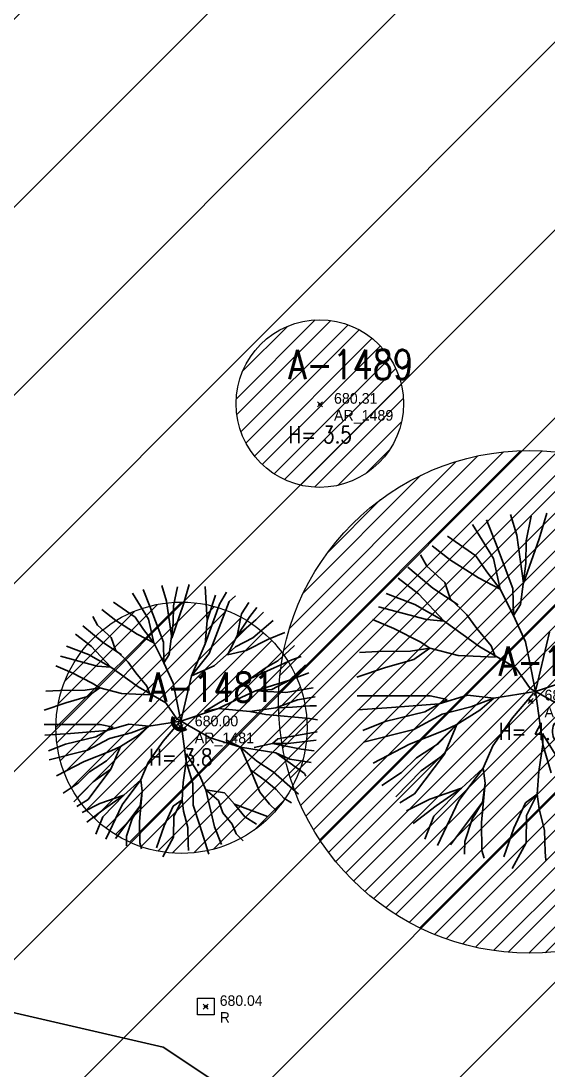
# Model space of a CAD drawing. Extents: x 350769 to 354978, y 6304672 to 6307963.
# Drawn here: x 352384.38 to 352390.68, y 6305923.42 to 6305935.95 of the extents above; entities that cross this region are included whole.
import ezdxf

# ---------------------------------------------------------------- set-up
doc = ezdxf.new("R2010")
doc.units = 0
doc.header["$PDMODE"] = 35
doc.header["$PDSIZE"] = 0.03
doc.linetypes.add('CONTINUOS', pattern=[0])
doc.linetypes.add('DASHDOT', pattern=[1, 0.5, -0.25, 0, -0.25])
doc.layers.get('0').update_dxf_attribs({"linetype": 'CONTINUOUS'})
for name, color, linetype in [('03_Pav ext_Vereda HC', 42, 'CONTINUOUS'), ('03_S2_Pav ext_Borde vereda', 7, 'CONTINUOUS'), ('1-ARBOL H1', 7, 'CONTINUOUS'), ('1-ARBOL H2', 1, 'CONTINUOUS'), ('1-ARBOL H3', 241, 'CONTINUOUS'), ('1-ARBOL NOMBRE', 3, 'CONTINUOUS'), ('1-ARBOL PTO', 7, 'CONTINUOUS'), ('C-TINN', 5, 'CONTINUOUS'), ('C-TOPO-MAJR', 9, 'CONTINUOUS'), ('Paisajismo', 253, 'CONTINUOUS'), ('V-NODE-TEXT DIC 2012', 31, 'CONTINUOUS')]:
    doc.layers.add(name, color=color, linetype=linetype)
doc.layers.add('0_ASD_LINEA OFICIAL', color=253, linetype='DASHDOT', lineweight=20)
doc.layers.add('0_ASD_TOPOGRAFIA_ELEMENTOS', color=7, linetype='CONTINUOS', lineweight=5, true_color=0xbdbdbd)
doc.styles.add('ROMANS', font='romans.shx', dxfattribs={"width": 0.65})

# ---------------------------------------------------------------- blocks, each defined once
blk = doc.blocks.new('A$C27410629')
at = {"true_color": 0x136734, "transparency": 33554559}
h = blk.add_hatch(dxfattribs=at)
h.set_pattern_fill('ANSI31', color=116, scale=0.5)
h.set_pattern_definition([(45, (-8759.562515186517, -519.1035735587502), (-1.122532015133644, 1.122532015133644), [])])
h.paths.add_polyline_path([(137.5068959888558, 1252.464406617455, 0.1176268807227723), (109.8147584422568, 1254.193915082657, 0.06692451075002814), (94.44469839795602, 1249.334472017372, 0.3153492887079504), (64.30173641118381, 1196.270282113329, 0.02268268711599586), (65.7292635223912, 1185.310127003227), (112.3603922077091, 1218.953454515778), (153.4782689701005, 1161.962272479494), (172.1053089193083, 1139.480769404351), (187.9579650288579, 1141.807885415954), (193.565073162812, 1120.465553675225), (224.197974734232, 1050.129297271156), (250.6203797236194, 989.4787086543838), (268.1526288855184, 972.7353945672494, 7.254700715645028e-06), (291.4898137452492, 983.2987389690225), (238.1945199318034, 1105.633967029937), (205.2934048173047, 1181.112163638985), (177.0531538182076, 1197.651557407602)])
at = {"layer": '0_ASD_LINEA OFICIAL', "ltscale": 8, "const_width": 0.5}
blk.add_lwpolyline([(250.6203797236194, 989.4787086543838), (268.1526288854875, 972.7353945673531, 7.254700715664111e-06), (291.4898137452146, 983.2987389692971), (291.4898137452146, 983.2987389692971), (238.1945199318034, 1105.633967029937), (205.2934048173047, 1181.112163638985), (177.0531538182076, 1197.651557407602), (137.6146324061954, 1252.315079214)], format="xyb", dxfattribs=at)
blk = doc.blocks.new('1.0 - LO RECABARREN LOTEO PARQUE - VEGETACION EXISTENTE ETAPA MUNICIPAL__2024')
at = {"layer": 'Paisajismo'}
for p, q in [((352390.2304879276, 6305930.05325696), (352390.3046634899, 6305929.809631438)), ((352390.415520613, 6305929.73916221), (352390.4753490596, 6305930.036059212)), ((352390.5692244251, 6305929.763828673), (352390.6609266596, 6305930.069792201)), ((352389.7748615345, 6305929.936896382), (352390.0237363145, 6305929.529282903)), ((352389.942022505, 6305929.992149029), (352390.0491352908, 6305929.718986371)), ((352389.4756750748, 6305929.796754238), (352389.8157017079, 6305929.560832606)), ((352390.3046634899, 6305929.809631438), (352390.3857260557, 6305929.236795501)), ((352390.3857260557, 6305929.236795501), (352390.5692244251, 6305929.763828673)), ((352389.5129067924, 6305929.50832213), (352389.2939238491, 6305929.681252935)), ((352390.0491352908, 6305929.718986371), (352390.2557216916, 6305929.1732174)), ((352390.4104069472, 6305929.468324548), (352390.415520613, 6305929.73916221)), ((352389.1536254502, 6305929.572768043), (352389.2304571995, 6305929.436416022)), ((352389.8458219633, 6305929.297998902), (352389.5129067924, 6305929.50832213)), ((352389.8157017079, 6305929.560832606), (352389.9476307309, 6305929.368688053)), ((352390.0237363145, 6305929.529282903), (352390.1064073566, 6305929.162490391)), ((352389.0009219577, 6305929.426171945), (352389.3024519254, 6305929.175633689)), ((352389.2304571995, 6305929.436416022), (352389.4436913723, 6305929.242736354)), ((352390.3469989197, 6305928.981840391), (352390.4104069472, 6305929.468324548)), ((352388.8861636347, 6305929.295714336), (352389.1276184105, 6305929.107521581)), ((352390.1064073566, 6305929.162490391), (352389.8458219633, 6305929.297998902)), ((352389.9476307309, 6305929.368688053), (352390.1064073566, 6305929.162490391)), ((352385.8403766655, 6305929.158697335), (352385.922424619, 6305928.949455862)), ((352386.0613399931, 6305929.205505759), (352386.1181581688, 6305929.018889611)), ((352386.2030742693, 6305928.964910472), (352386.2489026134, 6305929.192332354)), ((352386.3208107574, 6305928.983804882), (352386.391054292, 6305929.218171686)), ((352386.579102628, 6305929.195347332), (352386.6047573997, 6305928.791298901)), ((352386.7508939456, 6305928.983499127), (352386.8336449621, 6305929.127771254)), ((352389.3024519254, 6305929.175633689), (352389.604944393, 6305928.976086585)), ((352389.4436913723, 6305929.242736354), (352389.5078668839, 6305929.05187105)), ((352390.1064073566, 6305929.162490391), (352390.2631369263, 6305928.847956111)), ((352390.2557216916, 6305929.1732174), (352390.2631369263, 6305928.847956111)), ((352385.4831564514, 6305929.009025728), (352385.7436154543, 6305928.828310728)), ((352385.7123320494, 6305929.116374034), (352385.9029691076, 6305928.804143786)), ((352386.1181581688, 6305929.018889611), (352386.1802517609, 6305928.580099639)), ((352386.7038568137, 6305929.090351919), (352386.6047573997, 6305928.791298901)), ((352386.7267713321, 6305928.654097614), (352386.8685642774, 6305929.014605147)), ((352386.8685642774, 6305929.014605147), (352386.9445696454, 6305929.083888773)), ((352387.1008116215, 6305929.005148854), (352387.0146078141, 6305928.86911564)), ((352388.7441053122, 6305929.111300892), (352389.0862553911, 6305928.978550863)), ((352389.1276184105, 6305929.107521581), (352389.4349981467, 6305928.782312665)), ((352389.5078668839, 6305929.05187105), (352389.7075493973, 6305928.858446118)), ((352385.511675794, 6305928.788087919), (352385.3439357598, 6305928.920552205)), ((352385.922424619, 6305928.949455862), (352386.0806689526, 6305928.531399074)), ((352386.1802517609, 6305928.580099639), (352386.3208107574, 6305928.983804882)), ((352386.1991572223, 6305928.757449936), (352386.2030742693, 6305928.964910472)), ((352386.5787095852, 6305928.511619271), (352386.7508939456, 6305928.983499127)), ((352387.1975045805, 6305928.945168543), (352387.1156389199, 6305928.835949618)), ((352387.1852545233, 6305928.79556228), (352387.2774159983, 6305928.888104602)), ((352389.2238924205, 6305928.799647333), (352388.6505435003, 6305928.954444677)), ((352389.0862553911, 6305928.978550863), (352389.4349981467, 6305928.782312665)), ((352390.2631369263, 6305928.847956111), (352390.3469989197, 6305928.981840391)), ((352385.2364677631, 6305928.837453224), (352385.2953205672, 6305928.733008137)), ((352385.766687446, 6305928.626981192), (352385.511675794, 6305928.788087919)), ((352385.7436154543, 6305928.828310728), (352385.8446725435, 6305928.681128791)), ((352385.9029691076, 6305928.804143786), (352385.966294786, 6305928.523182229)), ((352386.150586934, 6305928.384805072), (352386.1991572223, 6305928.757449936)), ((352386.6047573997, 6305928.791298901), (352386.5787095852, 6305928.511619271)), ((352387.0146078141, 6305928.86911564), (352386.962690694, 6305928.604399543)), ((352387.1156389199, 6305928.835949618), (352386.962690694, 6305928.604399543)), ((352386.962690694, 6305928.604399543), (352387.1852545233, 6305928.79556228)), ((352387.1511727813, 6305928.583823914), (352387.3940575954, 6305928.790505311)), ((352388.5807824308, 6305928.801587943), (352388.833982709, 6305928.694788452)), ((352389.4349981467, 6305928.782312665), (352389.2238924205, 6305928.799647333)), ((352389.4349981467, 6305928.782312665), (352389.8630021368, 6305928.476203805)), ((352389.7075493973, 6305928.858446118), (352389.8264397107, 6305928.693641283)), ((352390.2631369263, 6305928.847956111), (352390.4063164389, 6305928.5336788)), ((352385.0315931122, 6305928.625231223), (352385.2165464776, 6305928.481076347)), ((352385.1194975157, 6305928.725161216), (352385.3504682312, 6305928.533249943)), ((352385.2953205672, 6305928.733008137), (352385.4586570669, 6305928.584650307)), ((352385.966294786, 6305928.523182229), (352385.766687446, 6305928.626981192)), ((352385.8446725435, 6305928.681128791), (352385.966294786, 6305928.523182229)), ((352386.6284553145, 6305928.39653601), (352386.7267713321, 6305928.654097614)), ((352387.3373174404, 6305928.566067782), (352387.5328820369, 6305928.646233439)), ((352388.833982709, 6305928.694788452), (352389.1474504716, 6305928.535841732)), ((352389.8264397107, 6305928.693641283), (352389.9987663933, 6305928.487186653)), ((352390.516256272, 6305927.8949078), (352390.6931848316, 6305928.650182798)), ((352385.3504682312, 6305928.533249943), (352385.5821762176, 6305928.38039768)), ((352385.4586570669, 6305928.584650307), (352385.5078152448, 6305928.438448269)), ((352385.966294786, 6305928.523182229), (352386.0863489919, 6305928.282250265)), ((352386.0806689526, 6305928.531399074), (352386.0863489919, 6305928.282250265)), ((352386.5787095852, 6305928.511619271), (352386.4157639191, 6305928.130756719)), ((352386.962690694, 6305928.604399543), (352386.8489752223, 6305928.379923187)), ((352386.9414191754, 6305928.473640241), (352387.1511727813, 6305928.583823914)), ((352387.0688839551, 6305928.43047327), (352387.3373174404, 6305928.566067782)), ((352389.1474504716, 6305928.535841732), (352389.2662514439, 6305928.460377477)), ((352390.4063164389, 6305928.5336788), (352390.4561732699, 6305928.302444109)), ((352384.9227770212, 6305928.483971284), (352385.1848625749, 6305928.382285307)), ((352385.1848625749, 6305928.382285307), (352385.4519980917, 6305928.231967655)), ((352385.2165464776, 6305928.481076347), (352385.4519980917, 6305928.231967655)), ((352385.5078152448, 6305928.438448269), (352385.660771229, 6305928.290285567)), ((352386.0863489919, 6305928.282250265), (352386.150586934, 6305928.384805072)), ((352386.4157639191, 6305928.130756719), (352386.6284553145, 6305928.39653601)), ((352386.6879927805, 6305928.250137136), (352386.9414191754, 6305928.473640241)), ((352386.8489752223, 6305928.379923187), (352387.0688839551, 6305928.43047327)), ((352387.5843879206, 6305928.430370525), (352387.447098379, 6305928.308442329)), ((352387.6488310728, 6305928.492384483), (352387.5843879206, 6305928.430370525)), ((352388.6418876658, 6305928.417978974), (352388.4248182595, 6305928.408531243)), ((352389.0351190309, 6305928.424101735), (352388.6418876658, 6305928.417978974)), ((352389.2662514439, 6305928.460377477), (352389.0351190309, 6305928.424101735)), ((352389.2662514439, 6305928.460377477), (352389.0719718031, 6305928.323027267)), ((352389.6034895746, 6305928.372729504), (352389.2662514439, 6305928.460377477)), ((352390.0504130042, 6305928.350744975), (352389.6034895746, 6305928.372729504)), ((352389.8630021368, 6305928.476203805), (352390.2920273048, 6305928.224262733)), ((352389.9987663933, 6305928.487186653), (352390.0504130042, 6305928.350744975)), ((352384.7976723656, 6305928.246732438), (352384.9916227376, 6305928.164924468)), ((352385.2902919734, 6305928.245245939), (352384.8511090581, 6305928.363820069)), ((352385.4519980917, 6305928.231967655), (352385.2902919734, 6305928.245245939)), ((352385.660771229, 6305928.290285567), (352385.7518407202, 6305928.164045741)), ((352386.0863489919, 6305928.282250265), (352386.1960239098, 6305928.041515136)), ((352386.4157639191, 6305928.130756719), (352386.6879927805, 6305928.250137136)), ((352387.6141578094, 6305928.31858814), (352387.2277316646, 6305928.146148507)), ((352387.447098379, 6305928.308442329), (352387.3105922338, 6305928.228005547)), ((352387.7772826545, 6305928.26080603), (352387.5881082498, 6305928.077491902)), ((352387.7292074003, 6305928.357954163), (352387.6141578094, 6305928.31858814)), ((352389.0719718031, 6305928.323027267), (352388.7332800686, 6305928.227403434)), ((352390.4561732699, 6305928.302444109), (352390.5271509851, 6305927.941415298)), ((352384.9916227376, 6305928.164924468), (352385.2317377549, 6305928.043171933)), ((352385.4519980917, 6305928.231967655), (352385.7798473883, 6305927.997489527)), ((352385.7518407202, 6305928.164045741), (352385.8838422507, 6305928.005902342)), ((352386.2802373699, 6305927.552219177), (352386.4157639191, 6305928.130756719)), ((352387.3105922338, 6305928.228005547), (352387.1212079197, 6305928.096683747)), ((352387.2277316646, 6305928.146148507), (352387.1212079197, 6305928.096683747)), ((352387.5881082498, 6305928.077491902), (352387.7972742881, 6305928.156555931)), ((352387.7972742881, 6305928.156555931), (352387.817565572, 6305928.162892406)), ((352388.7332800686, 6305928.227403434), (352388.3942032248, 6305928.111382879)), ((352390.2920273048, 6305928.224262733), (352390.463586945, 6305927.977182849)), ((352390.5271509851, 6305927.941415298), (352391.1173535883, 6305928.140946538)), ((352385.2317377549, 6305928.043171933), (352385.3227388113, 6305927.985366624)), ((352385.7798473883, 6305927.997489527), (352386.108478903, 6305927.804503702)), ((352385.8838422507, 6305928.005902342), (352385.9234033423, 6305927.901388579)), ((352386.1960239098, 6305928.041515136), (352386.2342140374, 6305927.864390314)), ((352387.1212079197, 6305928.096683747), (352386.9423987713, 6305927.97553948)), ((352387.5881082498, 6305928.077491902), (352387.1807454021, 6305927.950285738)), ((352387.3783558385, 6305927.967308206), (352387.5881082498, 6305928.077491902)), ((352384.8444787244, 6305927.952889546), (352384.6782044517, 6305927.945652623)), ((352385.1456923332, 6305927.957579554), (352384.8444787244, 6305927.952889546)), ((352385.1739214052, 6305927.880156929), (352384.9144849291, 6305927.806909465)), ((352385.3227388113, 6305927.985366624), (352385.1456923332, 6305927.957579554)), ((352385.3227388113, 6305927.985366624), (352385.1739214052, 6305927.880156929)), ((352385.5810618328, 6305927.918228637), (352385.3227388113, 6305927.985366624)), ((352385.9234033423, 6305927.901388579), (352385.5810618328, 6305927.918228637)), ((352386.9423987713, 6305927.97553948), (352386.8258690333, 6305927.853219319)), ((352386.9502331872, 6305927.840494009), (352387.1807454021, 6305927.950285738)), ((352387.1807454021, 6305927.950285738), (352387.3783558385, 6305927.967308206)), ((352387.1807454021, 6305927.950285738), (352387.5442468756, 6305927.929178227)), ((352387.5442468756, 6305927.929178227), (352387.8726183121, 6305927.986968746)), ((352387.8959831143, 6305927.878933934), (352387.6833307843, 6305927.84059157)), ((352388.3952391992, 6305927.888158256), (352389.2679852481, 6305927.890847395)), ((352389.2679852481, 6305927.890847395), (352389.4713156823, 6305927.846200909)), ((352389.3756814678, 6305927.79452257), (352389.7164991797, 6305927.896461752)), ((352389.7164991797, 6305927.896461752), (352390.0276567717, 6305927.863493275)), ((352390.5271509851, 6305927.941415298), (352390.0276567717, 6305927.863493275)), ((352390.5032175622, 6305927.922247518), (352390.2536755188, 6305927.628931355)), ((352390.463586945, 6305927.977182849), (352390.9867018582, 6305927.682825539)), ((352390.5271509851, 6305927.941415298), (352390.613668764, 6305927.310560398)), ((352384.9144849291, 6305927.806909465), (352384.654753461, 6305927.718038198)), ((352386.108478903, 6305927.804503702), (352386.239892882, 6305927.615241527)), ((352386.2342140374, 6305927.864390314), (352386.2885826754, 6305927.587843729)), ((352386.8258690333, 6305927.853219319), (352386.5738136023, 6305927.702327273)), ((352386.7406754427, 6305927.740683839), (352386.9502331872, 6305927.840494009)), ((352387.4261418578, 6305927.748495134), (352387.1137655319, 6305927.702508816)), ((352387.6833307843, 6305927.84059157), (352387.4261418578, 6305927.748495134)), ((352387.4261418578, 6305927.748495134), (352387.623556433, 6305927.755144099)), ((352387.623556433, 6305927.755144099), (352387.8315473685, 6305927.771970573)), ((352387.8315473685, 6305927.771970573), (352387.9118889605, 6305927.77045365)), ((352388.4057427843, 6305927.723444152), (352388.8055211229, 6305927.751100656)), ((352388.8055211229, 6305927.751100656), (352389.3756814678, 6305927.79452257)), ((352389.4713156823, 6305927.846200909), (352389.203096509, 6305927.698236788)), ((352389.7545941311, 6305927.760274814), (352389.4140321144, 6305927.671878134)), ((352390.0276567717, 6305927.863493275), (352389.7545941311, 6305927.760274814)), ((352390.0276567717, 6305927.863493275), (352389.8622339549, 6305927.717602736)), ((352390.0276567717, 6305927.863493275), (352390.0276567717, 6305927.863493275)), ((352386.2885826754, 6305927.587843729), (352386.7406754427, 6305927.740683839)), ((352386.5738136023, 6305927.702327273), (352386.7406754427, 6305927.740683839)), ((352386.7406754427, 6305927.740683839), (352387.1137655319, 6305927.702508816)), ((352387.1137655319, 6305927.702508816), (352387.3047216921, 6305927.668004343)), ((352387.3047216921, 6305927.668004343), (352387.8277243429, 6305927.619056493)), ((352387.8277243429, 6305927.619056493), (352387.9220566535, 6305927.603089755)), ((352389.203096509, 6305927.698236788), (352388.7313543561, 6305927.584721265)), ((352389.4140321144, 6305927.671878134), (352389.0716803177, 6305927.488688442)), ((352389.8622339549, 6305927.717602736), (352389.5878929033, 6305927.546675142)), ((352390.2536755188, 6305927.628931355), (352390.0169180711, 6305927.29473407)), ((352384.6555470131, 6305927.547049054), (352385.3240668981, 6305927.549108923)), ((352385.4798171747, 6305927.514909898), (352385.2743623908, 6305927.40156999)), ((352385.3240668981, 6305927.549108923), (352385.4798171747, 6305927.514909898)), ((352385.4065617596, 6305927.475324503), (352385.6676267255, 6305927.553409498)), ((352385.6676267255, 6305927.553409498), (352385.9059721617, 6305927.528155779)), ((352385.9059721617, 6305927.528155779), (352385.6968073018, 6305927.449090863)), ((352385.9059721617, 6305927.528155779), (352385.7792589642, 6305927.416404228)), ((352386.2885826754, 6305927.587843729), (352385.9059721617, 6305927.528155779)), ((352385.9059721617, 6305927.528155779), (352385.9059721617, 6305927.528155779)), ((352386.2702497718, 6305927.573161288), (352386.0791015927, 6305927.348482313)), ((352386.239892882, 6305927.615241527), (352386.6405967547, 6305927.389765037)), ((352386.2885826754, 6305927.587843729), (352386.3548549382, 6305927.104611469)), ((352388.7313543561, 6305927.584721265), (352388.4639051335, 6305927.477550217)), ((352389.5878929033, 6305927.546675142), (352389.3667325685, 6305927.320557507)), ((352389.5878929033, 6305927.546675142), (352389.4385821647, 6305927.193898517)), ((352389.4439736303, 6305927.47944942), (352389.5878929033, 6305927.546675142)), ((352384.6635927161, 6305927.420878727), (352384.9698212798, 6305927.442063496)), ((352385.2743623908, 6305927.40156999), (352384.9130098413, 6305927.314617567)), ((352384.9698212798, 6305927.442063496), (352385.4065617596, 6305927.475324503)), ((352385.4359381972, 6305927.38137937), (352385.1736981286, 6305927.241056819)), ((352385.6968073018, 6305927.449090863), (352385.4359381972, 6305927.38137937)), ((352385.7792589642, 6305927.416404228), (352385.5691148466, 6305927.285474393)), ((352386.6405967547, 6305927.389765037), (352387.0019365756, 6305927.279174927)), ((352387.447787802, 6305927.376162936), (352387.3842191221, 6305927.32266101)), ((352387.9171798609, 6305927.460796943), (352387.447787802, 6305927.376162936)), ((352389.0716803177, 6305927.488688442), (352388.4723728026, 6305927.337443846)), ((352389.0222938705, 6305927.313978974), (352389.4439736303, 6305927.47944942)), ((352390.613668764, 6305927.310560398), (352390.6159699126, 6305927.43243729)), ((352390.6159699126, 6305927.43243729), (352390.8263931277, 6305927.089796821)), ((352384.9130098413, 6305927.314617567), (352384.7081448365, 6305927.232524985)), ((352385.5691148466, 6305927.285474393), (352385.3997069395, 6305927.112269213)), ((352385.5691148466, 6305927.285474393), (352385.4547434348, 6305927.015248949)), ((352385.4588732753, 6305927.233979766), (352385.5691148466, 6305927.285474393)), ((352386.0791015927, 6305927.348482313), (352385.8977463612, 6305927.092488567)), ((352386.8270444741, 6305927.365491196), (352387.0019365756, 6305927.279174927)), ((352387.4263380247, 6305927.208901227), (352387.0019365756, 6305927.279174927)), ((352387.0019365756, 6305927.279174927), (352387.1214032465, 6305927.00712505)), ((352387.0019365756, 6305927.279174927), (352387.1960216713, 6305927.109482999)), ((352387.1643101901, 6305927.272110931), (352387.3842191221, 6305927.32266101)), ((352387.3842191221, 6305927.32266101), (352387.7269878796, 6305927.253672295)), ((352387.3842191221, 6305927.32266101), (352387.5718273849, 6305927.319118791)), ((352387.5718273849, 6305927.319118791), (352387.9063443654, 6305927.361311628)), ((352387.7269878796, 6305927.253672295), (352387.8830517745, 6305927.232684651)), ((352388.5892537175, 6305927.087511985), (352389.0222938705, 6305927.313978974)), ((352389.3667325685, 6305927.320557507), (352389.1059415953, 6305927.149374072)), ((352390.0169180711, 6305927.29473407), (352389.903397539, 6305927.025943229)), ((352390.5668805657, 6305926.98632252), (352390.613668764, 6305927.310560398)), ((352390.613668764, 6305927.310560398), (352390.7156851128, 6305926.969966751)), ((352385.1736981286, 6305927.241056819), (352384.7146310361, 6305927.125204081)), ((352385.1358683131, 6305927.107230085), (352385.4588732753, 6305927.233979766)), ((352386.3548549382, 6305927.104611469), (352386.3566176086, 6305927.197968667)), ((352386.3566176086, 6305927.197968667), (352386.5178009262, 6305926.935507477)), ((352387.4263380247, 6305927.208901227), (352387.7684327088, 6305926.963749737)), ((352387.5910454883, 6305927.133154455), (352387.4263380247, 6305927.208901227)), ((352387.8457880778, 6305927.094304456), (352387.5910454883, 6305927.133154455)), ((352389.1059415953, 6305927.149374072), (352388.9264557718, 6305926.976655523)), ((352389.4385821647, 6305927.193898517), (352389.0825611663, 6305926.721132055)), ((352389.1591954075, 6305926.995135928), (352389.4385821647, 6305927.193898517)), ((352384.8041613364, 6305926.933757301), (352385.1358683131, 6305927.107230085)), ((352385.4547434348, 6305927.015248949), (352385.1820328138, 6305926.653111783)), ((352385.3997069395, 6305927.112269213), (352385.1999421263, 6305926.981143408)), ((352385.2407343276, 6305926.862997622), (352385.4547434348, 6305927.015248949)), ((352385.8977463612, 6305927.092488567), (352385.8107901003, 6305926.886595888)), ((352386.3190153707, 6305926.856246588), (352386.3548549382, 6305927.104611469)), ((352386.3548549382, 6305927.104611469), (352386.432999042, 6305926.843718136)), ((352387.1214032465, 6305927.00712505), (352387.2324507029, 6305926.739431548)), ((352387.1214032465, 6305927.00712505), (352387.2955119351, 6305926.879316501)), ((352387.1960216713, 6305927.109482999), (352387.3908889851, 6305926.981283373)), ((352388.8572804093, 6305926.684578144), (352389.1591954075, 6305926.995135928)), ((352389.903397539, 6305927.025943229), (352389.6114139207, 6305926.638601596)), ((352389.6413281545, 6305926.787050662), (352389.903397539, 6305927.025943229)), ((352389.903397539, 6305927.025943229), (352389.9271753908, 6305926.849388002)), ((352385.1999421263, 6305926.981143408), (352385.0624567235, 6305926.848841708)), ((352385.8107901003, 6305926.886595888), (352385.5871318493, 6305926.58989379)), ((352385.6100460294, 6305926.703605164), (352385.8107901003, 6305926.886595888)), ((352385.8107901003, 6305926.886595888), (352385.8290038371, 6305926.751355311)), ((352386.5178009262, 6305926.935507477), (352386.5873260066, 6305926.768167357)), ((352387.2955119351, 6305926.879316501), (352387.428491545, 6305926.773038909)), ((352387.3908889851, 6305926.981283373), (352387.6973909269, 6305926.716078432)), ((352387.7684327088, 6305926.963749737), (352387.7848282148, 6305926.932314198)), ((352388.9264557718, 6305926.976655523), (352388.6930222102, 6305926.818502889)), ((352390.548215283, 6305926.715741855), (352390.5668805657, 6305926.98632252)), ((352385.0624567235, 6305926.848841708), (352384.8836475751, 6305926.72769744)), ((352385.0094686803, 6305926.625111637), (352385.2407343276, 6305926.862997622)), ((352385.8290038371, 6305926.751355311), (352385.7948573525, 6305926.391473977)), ((352385.8049145379, 6305926.575405516), (352385.8290038371, 6305926.751355311)), ((352386.3047178409, 6305926.648982911), (352386.3190153707, 6305926.856246588)), ((352386.432999042, 6305926.843718136), (352386.4384820416, 6305926.584196711)), ((352386.6929290343, 6305926.32762986), (352386.5873260066, 6305926.768167357)), ((352386.5873260066, 6305926.768167357), (352386.5873260066, 6305926.768167357)), ((352386.5873260066, 6305926.768167357), (352386.8100368762, 6305926.731778027)), ((352386.5873260066, 6305926.768167357), (352386.7406749082, 6305926.640751638)), ((352387.428491545, 6305926.773038909), (352387.5199527261, 6305926.667544357)), ((352389.2650965868, 6305926.656474392), (352389.6413281545, 6305926.787050662)), ((352389.6413281545, 6305926.787050662), (352389.3122706999, 6305926.451546031)), ((352389.3391183439, 6305926.576009518), (352389.6413281545, 6305926.787050662)), ((352389.9271753908, 6305926.849388002), (352389.8825974955, 6305926.379566506)), ((352389.9271753908, 6305926.849388002), (352389.8957270508, 6305926.619687299)), ((352385.1820328138, 6305926.653111783), (352385.0475210819, 6305926.569690865)), ((352385.3218541954, 6305926.603584278), (352385.6100460294, 6305926.703605164)), ((352385.6100460294, 6305926.703605164), (352385.3579893721, 6305926.446609996)), ((352385.378554557, 6305926.541948516), (352385.6100460294, 6305926.703605164)), ((352386.1970648975, 6305926.571430258), (352386.3047178409, 6305926.648982911)), ((352386.2075781206, 6305926.45365884), (352386.3047178409, 6305926.648982911)), ((352386.3047178409, 6305926.648982911), (352386.3211046796, 6305926.514386111)), ((352386.7406749082, 6305926.640751638), (352386.7898330698, 6305926.494548734)), ((352386.8100368762, 6305926.731778027), (352386.9326017124, 6305926.596615573)), ((352387.2324507029, 6305926.739431548), (352387.3470511942, 6305926.596604999)), ((352387.5199527261, 6305926.667544357), (352387.6123931814, 6305926.613915589)), ((352389.0825611663, 6305926.721132055), (352388.9069574405, 6305926.612226878)), ((352388.9868648823, 6305926.51890122), (352389.2650965868, 6305926.656474392)), ((352389.6114139207, 6305926.638601596), (352389.3572711611, 6305926.10153275)), ((352389.5100171157, 6305926.111150371), (352389.8957270508, 6305926.619687299)), ((352389.8957270508, 6305926.619687299), (352389.7699348513, 6305926.418861429)), ((352390.407675438, 6305926.614497639), (352390.548215283, 6305926.715741855)), ((352390.421400346, 6305926.460748226), (352390.548215283, 6305926.715741855)), ((352390.548215283, 6305926.715741855), (352390.5696081376, 6305926.540027074)), ((352385.1087298538, 6305926.498203794), (352385.3218541954, 6305926.603584278)), ((352385.1678228881, 6305926.379899902), (352385.378554557, 6305926.541948516)), ((352385.5871318493, 6305926.58989379), (352385.3924595403, 6305926.178501262)), ((352385.5094623136, 6305926.185868321), (352385.8049145379, 6305926.575405516)), ((352385.8049145379, 6305926.575405516), (352385.7085582303, 6305926.421573726)), ((352386.0910187844, 6305926.338994483), (352386.1970648975, 6305926.571430258)), ((352386.3211046796, 6305926.514386111), (352386.372136491, 6305926.318057635)), ((352386.4384820416, 6305926.584196711), (352386.5170166571, 6305926.34404954)), ((352386.7898330698, 6305926.494548734), (352386.9014653247, 6305926.357544329)), ((352386.9326017124, 6305926.596615573), (352387.3270229117, 6305926.447969741)), ((352386.9326017124, 6305926.596615573), (352387.0548715649, 6305926.44582975)), ((352387.3470511942, 6305926.596604999), (352387.4315632302, 6305926.516863326)), ((352389.0640102498, 6305926.364456668), (352389.3391183439, 6305926.576009518)), ((352390.2692332939, 6305926.311055051), (352390.407675438, 6305926.614497639)), ((352390.5696081376, 6305926.540027074), (352390.6362296588, 6305926.283722204)), ((352385.3579893721, 6305926.446609996), (352385.2758369002, 6305926.237166933)), ((352385.7085582303, 6305926.421573726), (352385.6423617729, 6305926.215289083)), ((352385.7948573525, 6305926.391473977), (352385.7978068923, 6305926.133536417)), ((352386.2028776609, 6305926.204706023), (352386.2075781206, 6305926.45365884)), ((352387.0548715649, 6305926.44582975), (352387.1939554737, 6305926.357243094)), ((352389.3122706999, 6305926.451546031), (352389.2050214663, 6305926.178120199)), ((352389.7699348513, 6305926.418861429), (352389.6835160357, 6305926.149558883)), ((352389.8825974955, 6305926.379566506), (352389.8864480903, 6305926.042831592)), ((352390.4152639426, 6305926.135742805), (352390.421400346, 6305926.460748226)), ((352386.0000169999, 6305926.07501634), (352386.0910187844, 6305926.338994483)), ((352386.372136491, 6305926.318057635), (352386.3762661841, 6305926.122614569)), ((352386.5170166571, 6305926.34404954), (352386.6247330434, 6305925.99958371)), ((352386.774933867, 6305926.115087355), (352386.6929290343, 6305926.32762986)), ((352386.9014653247, 6305926.357544329), (352386.9512110541, 6305926.242461069)), ((352386.9512110541, 6305926.242461069), (352387.0326834425, 6305926.157908651)), ((352390.150431371, 6305925.966434215), (352390.2692332939, 6305926.311055051)), ((352390.6362296588, 6305926.283722204), (352390.6416209321, 6305926.028573229)), ((352385.6423617729, 6305926.215289083), (352385.6402074125, 6305926.10118661)), ((352385.7978068923, 6305926.133536417), (352385.8199306011, 6305926.062787307)), ((352386.0738130471, 6305925.968478519), (352386.2028776609, 6305926.204706023)), ((352386.3762661841, 6305926.122614569), (352386.3826080941, 6305926.04434882)), ((352389.6835160357, 6305926.149558883), (352389.6807035397, 6305926.000599242)), ((352390.2467713753, 6305925.827350151), (352390.4152639426, 6305926.135742805)), ((352389.8864480903, 6305926.042831592), (352389.9153303716, 6305925.950469336)), ((352390.6416209321, 6305926.028573229), (352390.6499002323, 6305925.926398073))]:
    blk.add_line(p, q, dxfattribs=at)
at = {"layer": 'Paisajismo', "ltscale": 0.3, "const_width": 0.05}
blk.add_lwpolyline([(352386.2055050009, 6305927.638452035), (352386.2055020304, 6305927.63844647, 0.7774595610597398), (352386.3534355644, 6305927.503536948, 1.286240532831135)], format="xyb", dxfattribs=at)
blk = doc.blocks.new('TOPOGRAFIA')
at = {"layer": '0_ASD_TOPOGRAFIA_ELEMENTOS', "true_color": 0xf26507}
h = blk.add_hatch(dxfattribs=at)
h.set_pattern_fill('ANSI31', color=30, scale=0.1)
h.set_pattern_definition([(45, (384085.1752079349, 6301191.626260879), (-0.2245064030267289, 0.2245064030267289), [])])
edge = h.paths.add_edge_path()
edge.add_arc((390387.9494252758, 6302931.378437193), 1, 0, 360)
h = blk.add_hatch(dxfattribs=at)
h.set_pattern_fill('ANSI31', color=30, scale=0.1)
h.set_pattern_definition([(45, (384087.6825021883, 6301188.065917956), (-0.2245064030267289, 0.2245064030267289), [])])
edge = h.paths.add_edge_path()
edge.add_arc((390390.4567195292, 6302927.818094269), 3, 0, 360)
h = blk.add_hatch(dxfattribs=at)
h.set_pattern_fill('ANSI31', color=30, scale=0.1)
h.set_pattern_definition([(45, (384083.5228544527, 6301187.757193027), (-0.2245064030267289, 0.2245064030267289), [])])
edge = h.paths.add_edge_path()
edge.add_arc((390386.2970717936, 6302927.509369341), 1.5, 0, 360)
at = {"layer": '0_ASD_LINEA OFICIAL', "ltscale": 8, "const_width": 0.5}
blk.add_lwpolyline([(390427.742220837, 6302814.067302241), (390462.175169294, 6302752.281984893), (390383.0708512056, 6302730.60460566), (390309.799280958, 6302723.34933251), (390311.3694829855, 6302703.307175558), (390386.7450058985, 6302710.87060822), (390472.1157813581, 6302734.447625814), (390495.6666031898, 6302745.107885282), (390523.3047577998, 6302756.108814369), (390473.7988608223, 6302802.290811195, -0.151018922054954), (390428.284824325, 6302881.718520356), (390391.7076271252, 6302986.357196383, -0.03536723877870568), (390370.1826827545, 6302995.883561216, 0.281090384313248), (390309.6791110245, 6302995.975573557), (390362.1061406052, 6302925.87386779), (390362.1051407481, 6302925.873120026), (390363.124082257, 6302924.510663705, -0.03343587294185583), (390384.9297867847, 6302890.883640137), (390427.742220837, 6302814.067302241)], format="xyb", dxfattribs=at)
blk.add_lwpolyline([(390427.742220837, 6302814.067302241), (390462.175169294, 6302752.281984893), (390383.0708512056, 6302730.60460566), (390309.799280958, 6302723.34933251), (390311.3694829855, 6302703.307175558), (390386.7450058985, 6302710.87060822), (390472.1157813581, 6302734.447625814), (390495.6666031898, 6302745.107885282), (390523.3047577998, 6302756.108814369), (390473.7988608223, 6302802.290811195, -0.151018922054954), (390428.284824325, 6302881.718520356), (390391.7076271252, 6302986.357196383, -0.03536723877870568), (390370.1826827545, 6302995.883561216, 0.281090384313248), (390309.6791110245, 6302995.975573557), (390362.1061406052, 6302925.87386779), (390362.1051407481, 6302925.873120026), (390363.124082257, 6302924.510663705, -0.03343587294185583), (390384.9297867847, 6302890.883640137), (390427.742220837, 6302814.067302241)], format="xyb", dxfattribs=at)
at = {"layer": '0_ASD_TOPOGRAFIA_ELEMENTOS', "color": 30, "true_color": 0xf26507}
for centre, radius in [((390387.9494252758, 6302931.378437193), 1), ((390390.4567195292, 6302927.818094269), 3), ((390386.2970717936, 6302927.509369341), 1.5)]:
    blk.add_circle(centre, radius, dxfattribs=at)
at = {"layer": '1-ARBOL H1', "color": 9, "lineweight": 0, "true_color": 0xbdbdbd}
for p in [(390387.953, 6302931.37), (390390.468, 6302927.828), (390386.289, 6302927.518999999)]:
    blk.add_point(p, dxfattribs=at)
at = {"layer": '1-ARBOL PTO', "color": 9, "lineweight": 0, "true_color": 0xbdbdbd}
for p in [(390387.953, 6302931.37), (390390.468, 6302927.828), (390386.289, 6302927.518999999)]:
    blk.add_point(p, dxfattribs=at)
at = {"layer": 'C-TINN', "color": 9, "linetype": 'Continuous', "lineweight": 0, "true_color": 0xbdbdbd, "elevation": 680.036}
blk.add_lwpolyline([(390386.488, 6302924.081), (390386.488, 6302924.280999999), (390386.688, 6302924.280999999), (390386.688, 6302924.081), (390386.488, 6302924.081)], dxfattribs=at)
at = {"layer": 'C-TINN', "color": 9, "linetype": 'Continuous', "lineweight": 0, "true_color": 0xbdbdbd}
blk.add_point((390386.588, 6302924.181, 680.036), dxfattribs=at)
at = {"layer": 'C-TOPO-MAJR', "color": 9, "linetype": 'Continuous', "lineweight": -3, "true_color": 0xbdbdbd, "elevation": 680}
blk.add_lwpolyline([(390407.0493759398, 6302936.512398496), (390407.2868740157, 6302935.273629921), (390407.9803802242, 6302929.900713557), (390408.3575226782, 6302925.534971923), (390408.4648523622, 6302924.811525591), (390405.6031830443, 6302915.021063584), (390405.25940694, 6302915.087343849), (390404.9837577855, 6302915.428124567), (390398.1123333333, 6302917.38675), (390394.107880597, 6302919.077228855), (390393.017826087, 6302919.172260869), (390390.7254285714, 6302920.608), (390386.0787132867, 6302923.696636364), (390380.5503636363, 6302924.968090909)], dxfattribs=at)
at = {"layer": 'V-NODE-TEXT DIC 2012', "color": 9, "lineweight": 0, "true_color": 0xbdbdbd}
for p in [(390387.953, 6302931.37), (390390.468, 6302927.828), (390386.289, 6302927.519), (390386.588, 6302924.181)]:
    blk.add_point(p, dxfattribs=at)
at = {"layer": '1-ARBOL H2', "color": 9, "lineweight": 0, "true_color": 0xbdbdbd, "style": 'ROMANS', "width": 0.8}
for p in [(390387.5760668353, 6302930.908000005), (390390.0910668353, 6302927.366000005), (390385.9120668353, 6302927.057000006)]:
    blk.add_text('H=', height=0.2, dxfattribs=at).set_placement(p)
at = {"layer": '1-ARBOL H3', "color": 9, "lineweight": 0, "true_color": 0xbdbdbd, "style": 'ROMANS', "width": 0.8}
for s, p in [('3.5', (390387.9891939024, 6302930.908000006)), ('4.0', (390390.5041939024, 6302927.366000006)), ('3.8', (390386.3251939024, 6302927.057000006))]:
    blk.add_text(s, height=0.2, dxfattribs=at).set_placement(p)
at = {"layer": '1-ARBOL NOMBRE', "color": 9, "lineweight": 0, "true_color": 0xbdbdbd, "style": 'ROMANS', "width": 0.8}
for s, p in [('A-1489', (390387.5760668353, 6302931.670000003)), ('A-1477', (390390.0910668353, 6302928.128000002)), ('A-1481', (390385.9120668353, 6302927.819000003))]:
    blk.add_text(s, height=0.35, dxfattribs=at).set_placement(p)
at = {"layer": 'V-NODE-TEXT DIC 2012', "color": 9, "lineweight": 0, "true_color": 0xbdbdbd}
for s, height, p in [('680.31', 0.127, (390388.1197893218, 6302931.377210678)), ('AR_1489', 0.127, (390388.1197893218, 6302931.175210678)), ('680.30', 0.127, (390390.6347893219, 6302927.835210677)), ('AR_1477', 0.127, (390390.6347893219, 6302927.633210678)), ('680.00', 0.127, (390386.4557893219, 6302927.526210678)), ('AR_1481', 0.127, (390386.4557893219, 6302927.324210678)), ('680.04', 0.125, (390386.7547893219, 6302924.189210678)), ('R', 0.125, (390386.7547893219, 6302923.989210678))]:
    blk.add_text(s, height=height, dxfattribs=at).set_placement(p)

msp = doc.modelspace()

# ---------------------------------------------------------------- hatches: boundary and pattern name
at = {"layer": '03_Pav ext_Vereda HC'}
h = msp.add_hatch(dxfattribs=at)
h.set_pattern_fill('DOTS', color=256, scale=0.2, style=0)
h.set_pattern_definition([(0, (0, 0), (0.15875, 0.3175), [0, -0.3175])])
h.paths.add_polyline_path([(352533.7781987465, 6305988.647630177, 0.001234498587345054), (352535.675126165, 6305989.286498093), (352535.0273047538, 6305991.17866681, -0.001236873237655371), (352533.135689451, 6305990.541615871, -0.02053009870907239), (352503.8853697219, 6305981.940228953), (352503.2840382411, 6305984.518491437), (352499.4039184833, 6305983.544208242), (352499.9993888386, 6305980.991075858, -0.008887102906639828), (352487.1047705442, 6305978.156272031, -0.01455549524336389), (352464.6282001356, 6305974.170378275, -0.008990183444713605), (352459.9926205119, 6305973.570179023), (352460.1984365283, 6305971.58073849, 0.009019331760126793), (352464.9206284034, 6305972.191872346, 0.01455169346436648), (352487.5052945014, 6305976.196778146, 0.03211359260083807)])
h.paths.add_polyline_path([(352453.0159213872, 6305972.983824089, -0.006800505392013569), (352449.4833227422, 6305972.830716716, -0.009066641678675507), (352444.7696182578, 6305972.776126778), (352444.5771080579, 6305970.777466943, 0.01638310348206576), (352453.2219476647, 6305970.992351152)])
h.paths.add_polyline_path([(352389.6460369565, 6305991.879874823, -0.01753322086345317), (352376.9513572304, 6305998.31509122), (352352.1532079588, 6306011.99899601, 0.04440363374849853), (352342.0535807689, 6306016.089608755, 0.1133237876608219), (352314.4714570942, 6306018.047333277), (352314.9360717349, 6306016.097052595, -0.1572406347358349), (352351.2139975071, 6306010.232972499), (352375.9850852466, 6305996.564000573, 0.01750636999426037), (352388.7848668274, 6305990.074641938, -0.0115901603268221), (352405.9871731158, 6305981.141781882, 0.08676206377402094), (352437.5751283566, 6305971.093253941), (352437.7670282808, 6305973.085577833, -0.0864982168626583), (352406.9311932966, 6305982.905094895, 0.01159024218480682)])
h.paths.add_polyline_path([(352298.9308368328, 6306011.291528256, -0.04076991370934013), (352308.0869286793, 6306014.635858133), (352307.6251471448, 6306016.57596012, 0.04303443395370096), (352297.5531387314, 6306012.854879401, 0.2722251189562815), (352266.1428912832, 6305966.550484804), (352264.4334961653, 6305966.567898809, 0.01531595787327513), (352263.8567137016, 6305962.573567073), (352266.0299973136, 6305962.551427328, 0.02154698335859366), (352266.2729303729, 6305957.80291892, 0.06328346041658212), (352273.0108519612, 6305926.495241333, 0.007703608626722357), (352278.1261176605, 6305912.650623268), (352279.9891282905, 6305913.378097652, -0.007677046379327455), (352274.9122720578, 6305927.117035691, -0.06339052285138146), (352268.2648698924, 6305957.982510693, -0.3183358391945924)])
at = {"layer": '0_ASD_TOPOGRAFIA_ELEMENTOS'}
h = msp.add_hatch(dxfattribs=at)
h.set_pattern_fill('ANSI31', color=256, scale=0.1)
h.set_pattern_definition([(45, (346085.175207935, 6304191.626260879), (-0.2245064030267289, 0.2245064030267289), [])])
edge = h.paths.add_edge_path()
edge.add_arc((352387.9494252759, 6305931.378437193), 1, 0, 360)
h = msp.add_hatch(dxfattribs=at)
h.set_pattern_fill('ANSI31', color=256, scale=0.1)
h.set_pattern_definition([(45, (346087.6825021883, 6304188.065917956), (-0.2245064030267289, 0.2245064030267289), [])])
edge = h.paths.add_edge_path()
edge.add_arc((352390.4567195292, 6305927.818094269), 3, 0, 360)
h = msp.add_hatch(dxfattribs=at)
h.set_pattern_fill('ANSI31', color=256, scale=0.1)
h.set_pattern_definition([(45, (346083.5228544528, 6304187.757193027), (-0.2245064030267289, 0.2245064030267289), [])])
edge = h.paths.add_edge_path()
edge.add_arc((352386.2970717936, 6305927.509369341), 1.5, 0, 360)

# ---------------------------------------------------------------- linework, layer by layer
for centre, radius in [((352387.9494252759, 6305931.378437193), 1), ((352390.4567195292, 6305927.818094269), 3), ((352386.2970717936, 6305927.509369341), 1.5)]:
    msp.add_circle(centre, radius, dxfattribs=at)

# ---------------------------------------------------------------- block references
at = {"layer": '03_S2_Pav ext_Borde vereda', "linetype": 'Continuous'}
msp.add_blockref('A$C27410629', (352203.9623478023, 6304761.713605438), dxfattribs=at)
at = {"layer": 'Paisajismo'}
msp.add_blockref('1.0 - LO RECABARREN LOTEO PARQUE - VEGETACION EXISTENTE ETAPA MUNICIPAL__2024', (0, 0), dxfattribs=at)

# ---------------------------------------------------------------- next in the draw order: block references
at = {"layer": '0_ASD_TOPOGRAFIA_ELEMENTOS', "color": 30, "true_color": 0xf26507}
msp.add_blockref('TOPOGRAFIA', (-38000, 3000), dxfattribs=at)

doc.saveas('drawing.dxf')
